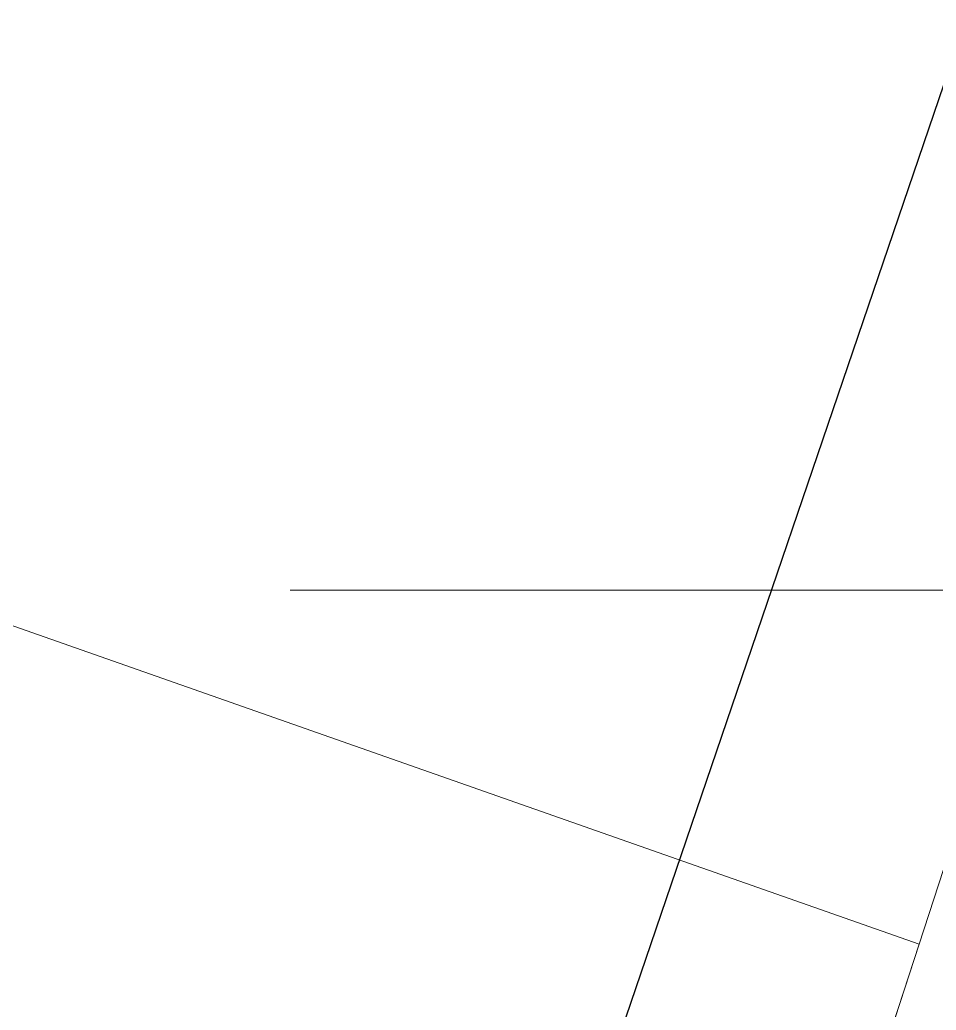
# Model space of a CAD drawing. Header units: metres. Extents: x 0 to 105485, y 0 to 425721.
# Drawn here: x 104693.898 to 104695.787, y 425187.904 to 425189.946 of the extents above; entities that cross this region are included whole.
import ezdxf

# ---------------------------------------------------------------- set-up
doc = ezdxf.new("R2010")
doc.units = ezdxf.units.M
doc.header["$MEASUREMENT"] = 0
for name, color, linetype, lineweight in [('B-XX-MO-ONDERZOEK_SONDERING-G', 90, 'Continuous', 18), ('B-XX-VH-OPENVERHARDING-G', 90, 'Continuous', 18), ('B-XX-VW-MARKERING-G', 7, 'Continuous', 18)]:
    doc.layers.add(name, color=color, linetype=linetype, lineweight=lineweight)
doc.layers.add('GIS-WEGVAKKEN', color=2, linetype='Continuous')

msp = doc.modelspace()

# ---------------------------------------------------------------- linework, layer by layer
at = {"layer": 'B-XX-MO-ONDERZOEK_SONDERING-G', "color": 0, "true_color": 0x285cd6}
for points in [[(104695.805, 425188.77, 2.081), (104695.78, 425188.77, 2.061), (104695.78, 425188.77, 2.041), (104695.78, 425188.77, 2.021), (104695.78, 425188.77, 2.001), (104695.78, 425188.77, 1.981), (104695.755, 425188.77, 1.961), (104695.755, 425188.77, 1.941), (104695.73, 425188.77, 1.921), (104695.73, 425188.77, 1.901), (104695.73, 425188.77, 1.881), (104695.73, 425188.77, 1.861), (104695.705, 425188.77, 1.841), (104695.705, 425188.77, 1.821), (104695.705, 425188.77, 1.801), (104695.705, 425188.77, 1.781), (104695.68, 425188.77, 1.761), (104695.68, 425188.77, 1.741), (104695.655, 425188.77, 1.721), (104695.63, 425188.77, 1.701), (104695.605, 425188.77, 1.681), (104695.58, 425188.77, 1.661), (104695.53, 425188.77, 1.641), (104695.505, 425188.77, 1.621), (104695.505, 425188.77, 1.601), (104695.53, 425188.77, 1.581), (104695.605, 425188.77, 1.561), (104695.63, 425188.77, 1.541), (104695.705, 425188.77, 1.521), (104695.705, 425188.77, 1.501), (104695.68, 425188.77, 1.481), (104695.655, 425188.77, 1.461), (104695.655, 425188.77, 1.441), (104695.655, 425188.77, 1.421), (104695.655, 425188.77, 1.401), (104695.655, 425188.77, 1.381), (104695.655, 425188.77, 1.361), (104695.655, 425188.77, 1.341), (104695.655, 425188.77, 1.321), (104695.63, 425188.77, 1.3), (104695.605, 425188.77, 1.28), (104695.605, 425188.77, 1.26), (104695.605, 425188.77, 1.24), (104695.605, 425188.77, 1.22), (104695.555, 425188.77, 1.2), (104695.605, 425188.77, 1.18), (104695.58, 425188.77, 1.16), (104695.605, 425188.77, 1.14), (104695.605, 425188.77, 1.12), (104695.63, 425188.77, 1.1), (104695.63, 425188.77, 1.08), (104695.63, 425188.77, 1.06), (104695.605, 425188.77, 1.04), (104695.605, 425188.77, 1.02), (104695.605, 425188.77, 1), (104695.605, 425188.77, 0.98), (104695.605, 425188.77, 0.96), (104695.605, 425188.77, 0.94), (104695.605, 425188.77, 0.92), (104695.605, 425188.77, 0.9), (104695.63, 425188.77, 0.88), (104695.63, 425188.77, 0.86), (104695.605, 425188.77, 0.84), (104695.605, 425188.77, 0.82), (104695.605, 425188.77, 0.8), (104695.605, 425188.77, 0.78), (104695.605, 425188.77, 0.76), (104695.605, 425188.77, 0.74), (104695.605, 425188.77, 0.72), (104695.605, 425188.77, 0.7), (104695.63, 425188.77, 0.68), (104695.605, 425188.77, 0.66), (104695.53, 425188.77, 0.64), (104695.605, 425188.77, 0.62), (104695.63, 425188.77, 0.6), (104695.655, 425188.77, 0.58), (104695.68, 425188.77, 0.56), (104695.605, 425188.77, 0.54), (104695.53, 425188.77, 0.52), (104695.48, 425188.77, 0.5), (104695.455, 425188.77, 0.48), (104695.48, 425188.77, 0.46), (104695.505, 425188.77, 0.44), (104695.48, 425188.77, 0.42), (104695.505, 425188.77, 0.4), (104695.505, 425188.77, 0.38), (104695.58, 425188.77, 0.36), (104695.555, 425188.77, 0.34), (104695.58, 425188.77, 0.32), (104695.58, 425188.77, 0.3), (104695.58, 425188.77, 0.28), (104695.58, 425188.77, 0.26), (104695.53, 425188.77, 0.24), (104695.58, 425188.77, 0.22), (104695.605, 425188.77, 0.2), (104695.63, 425188.77, 0.18), (104695.605, 425188.77, 0.16), (104695.505, 425188.77, 0.14), (104695.43, 425188.77, 0.12), (104695.455, 425188.77, 0.1), (104695.455, 425188.77, 0.08), (104695.43, 425188.77, 0.06), (104695.38, 425188.77, 0.04), (104695.355, 425188.77, 0.02), (104695.33, 425188.77, 0.001), (104695.555, 425188.77, -0.019), (104695.58, 425188.77, -0.039), (104695.555, 425188.77, -0.059), (104695.555, 425188.77, -0.079), (104695.58, 425188.77, -0.099), (104695.58, 425188.77, -0.119), (104695.58, 425188.77, -0.139), (104695.605, 425188.77, -0.159), (104695.53, 425188.77, -0.179), (104695.355, 425188.77, -0.199), (104695.255, 425188.77, -0.219), (104695.155, 425188.77, -0.239), (104695.13, 425188.77, -0.259), (104695.105, 425188.77, -0.279), (104695.055, 425188.77, -0.299), (104695.005, 425188.77, -0.319), (104695.005, 425188.77, -0.339), (104695.005, 425188.77, -0.359), (104695.055, 425188.77, -0.379), (104695.105, 425188.77, -0.399), (104695.155, 425188.77, -0.419), (104695.205, 425188.77, -0.439), (104695.155, 425188.77, -0.459), (104695.205, 425188.77, -0.479), (104695.305, 425188.77, -0.499), (104695.355, 425188.77, -0.519), (104695.38, 425188.77, -0.539), (104695.355, 425188.77, -0.559), (104695.33, 425188.77, -0.579), (104695.305, 425188.77, -0.599), (104695.305, 425188.77, -0.619), (104695.33, 425188.77, -0.639), (104695.38, 425188.77, -0.659), (104695.405, 425188.77, -0.679), (104695.43, 425188.77, -0.699), (104695.455, 425188.77, -0.719), (104695.48, 425188.77, -0.739), (104695.48, 425188.77, -0.759), (104695.48, 425188.77, -0.779), (104695.555, 425188.77, -0.799), (104695.555, 425188.77, -0.819), (104695.605, 425188.77, -0.839), (104695.655, 425188.77, -0.859), (104695.68, 425188.77, -0.879), (104695.68, 425188.77, -0.899), (104695.68, 425188.77, -0.919), (104695.68, 425188.77, -0.939), (104695.705, 425188.77, -0.959), (104695.705, 425188.77, -0.979), (104695.705, 425188.77, -0.999), (104695.68, 425188.77, -1.019), (104695.68, 425188.77, -1.039), (104695.655, 425188.77, -1.059), (104695.555, 425188.77, -1.079), (104695.505, 425188.77, -1.099), (104695.455, 425188.77, -1.119), (104695.405, 425188.77, -1.139), (104695.355, 425188.77, -1.159), (104695.28, 425188.77, -1.179), (104695.23, 425188.77, -1.199), (104695.255, 425188.77, -1.219), (104695.28, 425188.77, -1.239), (104695.305, 425188.77, -1.259), (104695.405, 425188.77, -1.279), (104695.505, 425188.77, -1.299), (104695.48, 425188.77, -1.319), (104695.505, 425188.77, -1.339), (104695.53, 425188.77, -1.359), (104695.555, 425188.77, -1.379), (104695.555, 425188.77, -1.399), (104695.53, 425188.77, -1.419), (104695.48, 425188.77, -1.439), (104695.43, 425188.77, -1.459), (104695.38, 425188.77, -1.479), (104695.305, 425188.77, -1.499), (104695.255, 425188.77, -1.519), (104695.205, 425188.77, -1.539), (104695.055, 425188.77, -1.559), (104694.955, 425188.77, -1.579), (104695.055, 425188.77, -1.599), (104695.155, 425188.77, -1.619), (104695.205, 425188.77, -1.639), (104695.28, 425188.77, -1.659), (104695.305, 425188.77, -1.679), (104695.33, 425188.77, -1.699), (104695.33, 425188.77, -1.719), (104695.33, 425188.77, -1.739), (104695.28, 425188.77, -1.759), (104695.28, 425188.77, -1.779), (104695.23, 425188.77, -1.799), (104695.18, 425188.77, -1.819), (104695.18, 425188.77, -1.839), (104695.18, 425188.77, -1.859), (104695.18, 425188.77, -1.879), (104695.13, 425188.77, -1.899), (104695.08, 425188.77, -1.919), (104694.98, 425188.77, -1.939), (104695.03, 425188.77, -1.959), (104695.08, 425188.77, -1.979), (104695.105, 425188.77, -1.999), (104694.98, 425188.77, -2.019), (104694.805, 425188.77, -2.039), (104694.93, 425188.77, -2.059), (104695.055, 425188.77, -2.079), (104695.155, 425188.77, -2.099), (104695.23, 425188.77, -2.119), (104695.23, 425188.77, -2.139), (104695.23, 425188.77, -2.159), (104695.205, 425188.77, -2.179), (104695.155, 425188.77, -2.199), (104695.205, 425188.77, -2.219), (104695.28, 425188.77, -2.239), (104695.355, 425188.77, -2.259), (104695.355, 425188.77, -2.279), (104695.405, 425188.77, -2.299), (104695.38, 425188.77, -2.319), (104695.355, 425188.77, -2.339), (104695.33, 425188.77, -2.359), (104695.305, 425188.77, -2.379), (104695.205, 425188.77, -2.399), (104695.205, 425188.77, -2.419), (104695.18, 425188.77, -2.439), (104695.105, 425188.77, -2.459), (104695.03, 425188.77, -2.479), (104694.88, 425188.77, -2.499), (104694.955, 425188.77, -2.519), (104695.055, 425188.77, -2.539), (104695.13, 425188.77, -2.559), (104695.255, 425188.77, -2.579), (104695.255, 425188.77, -2.599), (104695.28, 425188.77, -2.619), (104695.305, 425188.77, -2.639), (104695.33, 425188.77, -2.659), (104695.28, 425188.77, -2.679), (104695.255, 425188.77, -2.699), (104695.23, 425188.77, -2.719), (104695.18, 425188.77, -2.739), (104695.13, 425188.77, -2.759), (104695.105, 425188.77, -2.779), (104695.005, 425188.77, -2.799), (104694.93, 425188.77, -2.819), (104694.63, 425188.77, -2.839), (104694.955, 425188.77, -2.859), (104695.105, 425188.77, -2.879), (104695.23, 425188.77, -2.899), (104695.305, 425188.77, -2.919), (104695.355, 425188.77, -2.939), (104695.305, 425188.77, -2.959), (104695.355, 425188.77, -2.979), (104695.38, 425188.77, -2.999), (104695.38, 425188.77, -3.019), (104695.355, 425188.77, -3.039), (104695.405, 425188.77, -3.059), (104695.38, 425188.77, -3.079), (104695.305, 425188.77, -3.099), (104695.33, 425188.77, -3.119), (104695.38, 425188.77, -3.139), (104695.38, 425188.77, -3.159), (104695.38, 425188.77, -3.179), (104695.38, 425188.77, -3.199), (104695.33, 425188.77, -3.219), (104695.33, 425188.77, -3.239), (104695.33, 425188.77, -3.259), (104695.355, 425188.77, -3.279), (104695.33, 425188.77, -3.299), (104695.33, 425188.77, -3.319), (104695.355, 425188.77, -3.339), (104695.305, 425188.77, -3.359), (104695.28, 425188.77, -3.379), (104695.255, 425188.77, -3.399), (104695.23, 425188.77, -3.419), (104695.23, 425188.77, -3.439), (104695.23, 425188.77, -3.459), (104695.23, 425188.77, -3.479), (104695.28, 425188.77, -3.499), (104695.33, 425188.77, -3.519), (104695.38, 425188.77, -3.539), (104695.38, 425188.77, -3.559), (104695.38, 425188.77, -3.579), (104695.38, 425188.77, -3.599), (104695.33, 425188.77, -3.619), (104695.405, 425188.77, -3.639), (104695.455, 425188.77, -3.659), (104695.48, 425188.77, -3.679), (104695.505, 425188.77, -3.699), (104695.505, 425188.77, -3.719), (104695.53, 425188.77, -3.739), (104695.505, 425188.77, -3.759), (104695.48, 425188.77, -3.779), (104695.455, 425188.77, -3.799), (104695.405, 425188.77, -3.819), (104695.38, 425188.77, -3.839), (104695.38, 425188.77, -3.859), (104695.53, 425188.77, -3.879), (104695.555, 425188.77, -3.899), (104695.555, 425188.77, -3.919), (104695.58, 425188.77, -3.939), (104695.555, 425188.77, -3.959), (104695.555, 425188.77, -3.979), (104695.505, 425188.77, -3.999), (104695.455, 425188.77, -4.019), (104695.505, 425188.77, -4.039), (104695.53, 425188.77, -4.059), (104695.555, 425188.77, -4.079), (104695.53, 425188.77, -4.099), (104695.48, 425188.77, -4.119), (104695.48, 425188.77, -4.139), (104695.505, 425188.77, -4.159), (104695.505, 425188.77, -4.179), (104695.53, 425188.77, -4.199), (104695.505, 425188.77, -4.219), (104695.505, 425188.77, -4.239), (104695.48, 425188.77, -4.259), (104695.48, 425188.77, -4.279), (104695.43, 425188.77, -4.299), (104695.43, 425188.77, -4.319), (104695.405, 425188.77, -4.339), (104695.405, 425188.77, -4.359), (104695.43, 425188.77, -4.379), (104695.43, 425188.77, -4.399), (104695.455, 425188.77, -4.419), (104695.455, 425188.77, -4.439), (104695.455, 425188.77, -4.459), (104695.455, 425188.77, -4.479), (104695.455, 425188.77, -4.499), (104695.455, 425188.77, -4.519), (104695.455, 425188.77, -4.539), (104695.43, 425188.77, -4.559), (104695.43, 425188.77, -4.579), (104695.405, 425188.77, -4.599), (104695.405, 425188.77, -4.619), (104695.405, 425188.77, -4.639), (104695.405, 425188.77, -4.659), (104695.38, 425188.77, -4.679), (104695.38, 425188.77, -4.699), (104695.38, 425188.77, -4.719), (104695.405, 425188.77, -4.739), (104695.405, 425188.77, -4.759), (104695.405, 425188.77, -4.779), (104695.405, 425188.77, -4.799), (104695.405, 425188.77, -4.819), (104695.405, 425188.77, -4.839), (104695.455, 425188.77, -4.859), (104695.455, 425188.77, -4.879), (104695.455, 425188.77, -4.899), (104695.43, 425188.77, -4.919), (104695.48, 425188.77, -4.939), (104695.48, 425188.77, -4.959), (104695.48, 425188.77, -4.979), (104695.48, 425188.77, -4.999), (104695.455, 425188.77, -5.019), (104695.455, 425188.77, -5.039), (104695.455, 425188.77, -5.059), (104695.455, 425188.77, -5.079), (104695.455, 425188.77, -5.099), (104695.43, 425188.77, -5.119), (104695.405, 425188.77, -5.139), (104695.405, 425188.77, -5.159), (104695.355, 425188.77, -5.179), (104695.355, 425188.77, -5.199), (104695.355, 425188.77, -5.219), (104695.355, 425188.77, -5.239), (104695.305, 425188.77, -5.259), (104695.305, 425188.77, -5.279), (104695.305, 425188.77, -5.299), (104695.305, 425188.77, -5.319), (104695.305, 425188.77, -5.339), (104695.28, 425188.77, -5.359), (104695.28, 425188.77, -5.378), (104695.205, 425188.77, -5.398), (104695.255, 425188.77, -5.418), (104695.255, 425188.77, -5.438), (104695.28, 425188.77, -5.458), (104695.305, 425188.77, -5.478), (104695.255, 425188.77, -5.498), (104695.255, 425188.77, -5.518), (104695.255, 425188.77, -5.538), (104695.28, 425188.77, -5.558), (104695.28, 425188.77, -5.578), (104695.28, 425188.77, -5.598), (104695.28, 425188.77, -5.618), (104695.305, 425188.77, -5.638), (104695.28, 425188.77, -5.658), (104695.305, 425188.77, -5.678), (104695.33, 425188.77, -5.698), (104695.305, 425188.77, -5.718), (104695.33, 425188.77, -5.738), (104695.33, 425188.77, -5.758), (104695.355, 425188.77, -5.778), (104695.355, 425188.77, -5.798), (104695.28, 425188.77, -5.818), (104695.155, 425188.77, -5.838), (104695.08, 425188.77, -5.858), (104695.08, 425188.77, -5.878), (104695.08, 425188.77, -5.898), (104695.08, 425188.77, -5.918), (104695.08, 425188.77, -5.938), (104695.055, 425188.77, -5.958), (104695.03, 425188.77, -5.978), (104695.03, 425188.77, -5.998), (104695.03, 425188.77, -6.018), (104695.055, 425188.77, -6.038), (104695.055, 425188.77, -6.058), (104695.03, 425188.77, -6.078), (104694.98, 425188.77, -6.098), (104694.93, 425188.77, -6.118), (104694.83, 425188.77, -6.138), (104694.78, 425188.77, -6.158), (104694.68, 425188.77, -6.178), (104694.605, 425188.77, -6.198), (104694.555, 425188.77, -6.218), (104694.505, 425188.77, -6.238), (104694.48, 425188.77, -6.258), (104694.455, 425188.77, -6.278), (104694.455, 425188.77, -6.298), (104694.505, 425188.77, -6.318), (104694.53, 425188.77, -6.338), (104694.53, 425188.77, -6.358), (104694.555, 425188.77, -6.378), (104694.555, 425188.77, -6.398), (104694.605, 425188.77, -6.418), (104694.605, 425188.77, -6.438), (104694.63, 425188.77, -6.458), (104694.68, 425188.77, -6.478), (104694.705, 425188.77, -6.498), (104694.73, 425188.77, -6.518), (104694.73, 425188.77, -6.538), (104694.73, 425188.77, -6.558), (104694.755, 425188.77, -6.578), (104694.78, 425188.77, -6.598), (104694.805, 425188.77, -6.618), (104694.83, 425188.77, -6.638), (104694.855, 425188.77, -6.658), (104694.905, 425188.77, -6.678), (104694.955, 425188.77, -6.698), (104694.93, 425188.77, -6.718), (104694.93, 425188.77, -6.738), (104694.88, 425188.77, -6.758), (104694.83, 425188.77, -6.778), (104694.805, 425188.77, -6.798), (104694.755, 425188.77, -6.818), (104694.68, 425188.77, -6.838), (104694.63, 425188.77, -6.858), (104694.58, 425188.77, -6.878), (104694.555, 425188.77, -6.898), (104694.63, 425188.77, -6.918), (104694.705, 425188.77, -6.938), (104694.755, 425188.77, -6.958), (104694.755, 425188.77, -6.978), (104694.78, 425188.77, -6.998), (104694.78, 425188.77, -7.018), (104694.805, 425188.77, -7.038), (104694.83, 425188.77, -7.058), (104694.855, 425188.77, -7.078), (104694.83, 425188.77, -7.098), (104694.83, 425188.77, -7.118), (104694.855, 425188.77, -7.137), (104694.88, 425188.77, -7.157), (104694.955, 425188.77, -7.177), (104694.98, 425188.77, -7.197), (104695.03, 425188.77, -7.217), (104695.055, 425188.77, -7.237), (104695.08, 425188.77, -7.257), (104695.08, 425188.77, -7.277), (104695.08, 425188.77, -7.297), (104695.055, 425188.77, -7.317), (104695.005, 425188.77, -7.337), (104695.03, 425188.77, -7.357), (104695.03, 425188.77, -7.377), (104695.005, 425188.77, -7.397), (104695.005, 425188.77, -7.417), (104695.005, 425188.77, -7.437), (104695.03, 425188.77, -7.457), (104695.055, 425188.77, -7.477), (104695.105, 425188.77, -7.497), (104695.13, 425188.77, -7.517), (104695.13, 425188.77, -7.537), (104695.155, 425188.77, -7.557), (104695.155, 425188.77, -7.577), (104695.155, 425188.77, -7.597), (104695.155, 425188.77, -7.617), (104695.105, 425188.77, -7.637), (104695.03, 425188.77, -7.657), (104695.055, 425188.77, -7.677), (104695.08, 425188.77, -7.698), (104695.08, 425188.77, -7.718), (104695.08, 425188.77, -7.738), (104695.055, 425188.77, -7.757), (104695.005, 425188.77, -7.777), (104694.955, 425188.77, -7.797), (104694.955, 425188.77, -7.817), (104694.955, 425188.77, -7.837), (104694.955, 425188.77, -7.857), (104694.88, 425188.77, -7.877), (104694.83, 425188.77, -7.897), (104694.78, 425188.77, -7.917), (104694.755, 425188.77, -7.937), (104694.705, 425188.77, -7.957), (104694.68, 425188.77, -7.977), (104694.655, 425188.77, -7.997), (104694.655, 425188.77, -8.017), (104694.68, 425188.77, -8.037), (104694.755, 425188.77, -8.057), (104694.805, 425188.77, -8.077), (104694.88, 425188.77, -8.097), (104694.905, 425188.77, -8.117), (104694.955, 425188.77, -8.137), (104694.98, 425188.77, -8.157), (104695.005, 425188.77, -8.177), (104695.03, 425188.77, -8.197), (104695.055, 425188.77, -8.217), (104695.08, 425188.77, -8.237), (104695.08, 425188.77, -8.257), (104695.08, 425188.77, -8.277), (104695.08, 425188.77, -8.297), (104695.08, 425188.77, -8.317), (104695.105, 425188.77, -8.337), (104695.105, 425188.77, -8.357), (104695.08, 425188.77, -8.377), (104695.055, 425188.77, -8.397), (104695.005, 425188.77, -8.417), (104695.005, 425188.77, -8.437), (104695.005, 425188.77, -8.457), (104695.005, 425188.77, -8.477), (104694.98, 425188.77, -8.497), (104694.955, 425188.77, -8.517), (104694.955, 425188.77, -8.537), (104694.98, 425188.77, -8.557), (104694.98, 425188.77, -8.577), (104695.005, 425188.77, -8.597), (104695.055, 425188.77, -8.617), (104695.055, 425188.77, -8.637), (104695.055, 425188.77, -8.657), (104695.08, 425188.77, -8.677), (104695.13, 425188.77, -8.697), (104695.205, 425188.77, -8.717), (104695.23, 425188.77, -8.737), (104695.28, 425188.77, -8.757), (104695.28, 425188.77, -8.777), (104695.305, 425188.77, -8.797), (104695.305, 425188.77, -8.817), (104695.33, 425188.77, -8.836), (104695.305, 425188.77, -8.856), (104695.305, 425188.77, -8.876), (104695.33, 425188.77, -8.896), (104695.33, 425188.77, -8.916), (104695.33, 425188.77, -8.936), (104695.33, 425188.77, -8.956), (104695.33, 425188.77, -8.976), (104695.33, 425188.77, -8.996), (104695.355, 425188.77, -9.016), (104695.355, 425188.77, -9.036), (104695.355, 425188.77, -9.056), (104695.355, 425188.77, -9.076), (104695.355, 425188.77, -9.096), (104695.38, 425188.77, -9.116), (104695.38, 425188.77, -9.136), (104695.38, 425188.77, -9.156), (104695.355, 425188.77, -9.176), (104695.355, 425188.77, -9.196), (104695.355, 425188.77, -9.216), (104695.38, 425188.77, -9.236), (104695.355, 425188.77, -9.256), (104695.355, 425188.77, -9.276), (104695.355, 425188.77, -9.296), (104695.355, 425188.77, -9.316), (104695.38, 425188.77, -9.336), (104695.38, 425188.77, -9.356), (104695.355, 425188.77, -9.376), (104695.38, 425188.77, -9.396), (104695.38, 425188.77, -9.416), (104695.355, 425188.77, -9.436), (104695.33, 425188.77, -9.456), (104695.33, 425188.77, -9.476), (104695.33, 425188.77, -9.496), (104695.33, 425188.77, -9.516), (104695.28, 425188.77, -9.536), (104695.305, 425188.77, -9.556), (104695.305, 425188.77, -9.576), (104695.255, 425188.77, -9.596), (104695.28, 425188.77, -9.616), (104695.305, 425188.77, -9.636), (104695.305, 425188.77, -9.656), (104695.28, 425188.77, -9.675), (104695.28, 425188.77, -9.695), (104695.305, 425188.77, -9.715), (104695.305, 425188.77, -9.735), (104695.33, 425188.77, -9.755), (104695.33, 425188.77, -9.775), (104695.33, 425188.77, -9.795), (104695.33, 425188.77, -9.815), (104695.33, 425188.77, -9.835), (104695.355, 425188.77, -9.855), (104695.355, 425188.77, -9.875), (104695.33, 425188.77, -9.895), (104695.305, 425188.77, -9.915), (104695.305, 425188.77, -9.935), (104695.23, 425188.77, -9.955), (104695.205, 425188.77, -9.975), (104695.205, 425188.77, -9.995), (104695.13, 425188.77, -10.015), (104695.08, 425188.77, -10.035), (104695.105, 425188.77, -10.055), (104695.155, 425188.77, -10.075), (104695.205, 425188.77, -10.095), (104695.28, 425188.77, -10.115), (104695.28, 425188.77, -10.135), (104695.255, 425188.77, -10.155), (104695.255, 425188.77, -10.175), (104695.255, 425188.77, -10.195), (104695.28, 425188.77, -10.215), (104695.305, 425188.77, -10.235), (104695.305, 425188.77, -10.255), (104695.33, 425188.77, -10.275), (104695.33, 425188.77, -10.295), (104695.33, 425188.77, -10.315), (104695.33, 425188.77, -10.335), (104695.355, 425188.77, -10.355), (104695.355, 425188.77, -10.375), (104695.355, 425188.77, -10.395), (104695.355, 425188.77, -10.415), (104695.33, 425188.77, -10.434), (104695.28, 425188.77, -10.454), (104695.28, 425188.77, -10.474), (104695.28, 425188.77, -10.494), (104695.28, 425188.77, -10.514), (104695.28, 425188.77, -10.534), (104695.28, 425188.77, -10.554), (104695.28, 425188.77, -10.574), (104695.255, 425188.77, -10.594), (104695.205, 425188.77, -10.614), (104695.205, 425188.77, -10.634), (104695.155, 425188.77, -10.654), (104695.155, 425188.77, -10.674), (104695.18, 425188.77, -10.694), (104695.18, 425188.77, -10.714), (104695.18, 425188.77, -10.734), (104695.18, 425188.77, -10.754), (104695.18, 425188.77, -10.774), (104695.155, 425188.77, -10.794), (104695.105, 425188.77, -10.814), (104695.08, 425188.77, -10.834), (104695.055, 425188.77, -10.854), (104695.055, 425188.77, -10.874), (104695.055, 425188.77, -10.894), (104695.08, 425188.77, -10.914), (104695.08, 425188.77, -10.934), (104695.08, 425188.77, -10.954), (104695.105, 425188.77, -10.974), (104695.13, 425188.77, -10.994), (104695.155, 425188.77, -11.014), (104695.155, 425188.77, -11.034), (104695.18, 425188.77, -11.054), (104695.18, 425188.77, -11.074), (104695.205, 425188.77, -11.094), (104695.23, 425188.77, -11.114), (104695.205, 425188.77, -11.134), (104695.23, 425188.77, -11.153), (104695.255, 425188.77, -11.173), (104695.28, 425188.77, -11.193), (104695.28, 425188.77, -11.213), (104695.28, 425188.77, -11.233), (104695.255, 425188.77, -11.253), (104695.23, 425188.77, -11.273), (104695.23, 425188.77, -11.293), (104695.23, 425188.77, -11.313), (104695.205, 425188.77, -11.333), (104695.18, 425188.77, -11.353), (104695.18, 425188.77, -11.373), (104695.18, 425188.77, -11.393), (104695.18, 425188.77, -11.413), (104695.205, 425188.77, -11.433), (104695.205, 425188.77, -11.453), (104695.205, 425188.77, -11.473), (104695.23, 425188.77, -11.493), (104695.255, 425188.77, -11.513), (104695.305, 425188.77, -11.533), (104695.305, 425188.77, -11.553), (104695.305, 425188.77, -11.573), (104695.33, 425188.77, -11.593), (104695.355, 425188.77, -11.613), (104695.355, 425188.77, -11.633), (104695.355, 425188.77, -11.653), (104695.38, 425188.77, -11.673), (104695.38, 425188.77, -11.693), (104695.38, 425188.77, -11.713), (104695.38, 425188.77, -11.733), (104695.38, 425188.77, -11.753), (104695.355, 425188.77, -11.773), (104695.355, 425188.77, -11.792), (104695.33, 425188.77, -11.812), (104695.33, 425188.77, -11.832), (104695.33, 425188.77, -11.852), (104695.33, 425188.77, -11.872), (104695.33, 425188.77, -11.892), (104695.33, 425188.77, -11.912), (104695.355, 425188.77, -11.932), (104695.355, 425188.77, -11.952), (104695.38, 425188.77, -11.972), (104695.38, 425188.77, -11.992), (104695.38, 425188.77, -12.012), (104695.38, 425188.77, -12.032), (104695.38, 425188.77, -12.052), (104695.38, 425188.77, -12.072), (104695.405, 425188.77, -12.092), (104695.38, 425188.77, -12.112), (104695.38, 425188.77, -12.132), (104695.355, 425188.77, -12.152), (104695.33, 425188.77, -12.172), (104695.33, 425188.77, -12.192), (104695.33, 425188.77, -12.212), (104695.305, 425188.77, -12.232), (104695.28, 425188.77, -12.252), (104695.28, 425188.77, -12.272), (104695.28, 425188.77, -12.292), (104695.255, 425188.77, -12.312), (104695.23, 425188.77, -12.332), (104695.18, 425188.77, -12.352), (104695.18, 425188.77, -12.372), (104695.155, 425188.77, -12.391), (104695.13, 425188.77, -12.411), (104695.105, 425188.77, -12.431), (104695.055, 425188.77, -12.451), (104695.055, 425188.77, -12.471), (104695.03, 425188.77, -12.491), (104695.005, 425188.77, -12.511), (104695.005, 425188.77, -12.531), (104694.98, 425188.77, -12.551), (104694.955, 425188.77, -12.571), (104694.955, 425188.77, -12.591), (104694.93, 425188.77, -12.611), (104694.905, 425188.77, -12.631), (104694.905, 425188.77, -12.651), (104694.88, 425188.77, -12.671), (104694.855, 425188.77, -12.691), (104694.805, 425188.77, -12.711), (104694.755, 425188.77, -12.731), (104694.73, 425188.77, -12.751), (104694.73, 425188.77, -12.771), (104694.705, 425188.77, -12.791), (104694.68, 425188.77, -12.811), (104694.655, 425188.77, -12.831), (104694.655, 425188.77, -12.851), (104694.655, 425188.77, -12.871), (104694.655, 425188.77, -12.891), (104694.68, 425188.77, -12.911), (104694.705, 425188.77, -12.931), (104694.705, 425188.77, -12.95), (104694.73, 425188.77, -12.97), (104694.73, 425188.77, -12.99), (104694.73, 425188.77, -13.01), (104694.705, 425188.77, -13.03), (104694.68, 425188.77, -13.05), (104694.655, 425188.77, -13.07), (104694.63, 425188.77, -13.09), (104694.605, 425188.77, -13.11), (104694.605, 425188.77, -13.13), (104694.58, 425188.77, -13.15), (104694.605, 425188.77, -13.17), (104694.655, 425188.77, -13.19), (104694.73, 425188.77, -13.21), (104694.83, 425188.77, -13.23), (104694.93, 425188.77, -13.25), (104695.005, 425188.77, -13.27), (104695.03, 425188.77, -13.29), (104695.08, 425188.77, -13.31), (104695.105, 425188.77, -13.33), (104695.105, 425188.77, -13.35), (104695.105, 425188.77, -13.37), (104695.105, 425188.77, -13.39), (104695.08, 425188.77, -13.41), (104695.205, 425188.77, -13.43), (104695.43, 425188.77, -13.45), (104695.58, 425188.77, -13.47), (104695.655, 425188.77, -13.489), (104695.705, 425188.77, -13.509), (104695.73, 425188.77, -13.529), (104695.755, 425188.77, -13.549), (104695.755, 425188.77, -13.569), (104695.755, 425188.77, -13.589), (104695.755, 425188.77, -13.609), (104695.755, 425188.77, -13.629), (104695.73, 425188.77, -13.649), (104695.73, 425188.77, -13.669), (104695.73, 425188.77, -13.689), (104695.73, 425188.77, -13.709), (104695.73, 425188.77, -13.729), (104695.73, 425188.77, -13.749), (104695.73, 425188.77, -13.769), (104695.73, 425188.77, -13.789), (104695.73, 425188.77, -13.809), (104695.73, 425188.77, -13.829), (104695.705, 425188.77, -13.849), (104695.705, 425188.77, -13.869), (104695.705, 425188.77, -13.889), (104695.705, 425188.77, -13.909), (104695.705, 425188.77, -13.929), (104695.705, 425188.77, -13.949), (104695.705, 425188.77, -13.968), (104695.705, 425188.77, -13.988), (104695.705, 425188.77, -14.008), (104695.68, 425188.77, -14.028), (104695.68, 425188.77, -14.048), (104695.68, 425188.77, -14.068), (104695.68, 425188.77, -14.088), (104695.68, 425188.77, -14.108), (104695.68, 425188.77, -14.128), (104695.68, 425188.77, -14.148), (104695.68, 425188.77, -14.168), (104695.68, 425188.77, -14.188), (104695.68, 425188.77, -14.208), (104695.68, 425188.77, -14.228), (104695.68, 425188.77, -14.248), (104695.68, 425188.77, -14.268), (104695.68, 425188.77, -14.288), (104695.68, 425188.77, -14.308), (104695.68, 425188.77, -14.328), (104695.68, 425188.77, -14.348), (104695.68, 425188.77, -14.368), (104695.68, 425188.77, -14.388), (104695.68, 425188.77, -14.407), (104695.68, 425188.77, -14.427), (104695.655, 425188.77, -14.447), (104695.68, 425188.77, -14.467), (104695.68, 425188.77, -14.487), (104695.68, 425188.77, -14.507), (104695.68, 425188.77, -14.527), (104695.68, 425188.77, -14.547), (104695.68, 425188.77, -14.567), (104695.68, 425188.77, -14.587), (104695.68, 425188.77, -14.607), (104695.705, 425188.77, -14.627), (104695.68, 425188.77, -14.647), (104695.68, 425188.77, -14.667), (104695.68, 425188.77, -14.687), (104695.68, 425188.77, -14.707), (104695.68, 425188.77, -14.727), (104695.68, 425188.77, -14.747), (104695.655, 425188.77, -14.767), (104695.655, 425188.77, -14.787), (104695.63, 425188.77, -14.807), (104695.605, 425188.77, -14.827), (104695.58, 425188.77, -14.846), (104695.555, 425188.77, -14.866), (104695.505, 425188.77, -14.886), (104695.43, 425188.77, -14.906), (104695.43, 425188.77, -14.926), (104695.48, 425188.77, -14.946), (104695.555, 425188.77, -14.966), (104695.605, 425188.77, -14.986), (104695.655, 425188.77, -15.006), (104695.68, 425188.77, -15.026), (104695.705, 425188.77, -15.046), (104695.705, 425188.77, -15.066), (104695.73, 425188.77, -15.086), (104695.73, 425188.77, -15.106), (104695.73, 425188.77, -15.126), (104695.73, 425188.77, -15.146), (104695.73, 425188.77, -15.166), (104695.705, 425188.77, -15.186), (104695.705, 425188.77, -15.206), (104695.705, 425188.77, -15.225), (104695.705, 425188.77, -15.245), (104695.705, 425188.77, -15.265), (104695.705, 425188.77, -15.285), (104695.705, 425188.77, -15.305), (104695.705, 425188.77, -15.325), (104695.705, 425188.77, -15.345), (104695.705, 425188.77, -15.365), (104695.705, 425188.77, -15.385), (104695.705, 425188.77, -15.405), (104695.705, 425188.77, -15.425), (104695.705, 425188.77, -15.445), (104695.705, 425188.77, -15.465), (104695.705, 425188.77, -15.485), (104695.68, 425188.77, -15.505), (104695.68, 425188.77, -15.525), (104695.68, 425188.77, -15.545), (104695.68, 425188.77, -15.565), (104695.68, 425188.77, -15.584), (104695.705, 425188.77, -15.604), (104695.705, 425188.77, -15.624), (104695.705, 425188.77, -15.644), (104695.705, 425188.77, -15.664), (104695.705, 425188.77, -15.684), (104695.705, 425188.77, -15.704), (104695.705, 425188.77, -15.724), (104695.705, 425188.77, -15.744), (104695.68, 425188.77, -15.764), (104695.68, 425188.77, -15.784), (104695.68, 425188.77, -15.804), (104695.68, 425188.77, -15.824), (104695.68, 425188.77, -15.844), (104695.68, 425188.77, -15.864), (104695.655, 425188.77, -15.884), (104695.655, 425188.77, -15.904), (104695.655, 425188.77, -15.924), (104695.655, 425188.77, -15.943), (104695.655, 425188.77, -15.963), (104695.655, 425188.77, -15.983), (104695.655, 425188.77, -16.003), (104695.655, 425188.77, -16.023), (104695.655, 425188.77, -16.043), (104695.68, 425188.77, -16.063), (104695.68, 425188.77, -16.083), (104695.68, 425188.77, -16.103), (104695.68, 425188.77, -16.123), (104695.68, 425188.77, -16.143), (104695.68, 425188.77, -16.163), (104695.68, 425188.77, -16.183), (104695.68, 425188.77, -16.203), (104695.68, 425188.77, -16.223), (104695.705, 425188.77, -16.243), (104695.705, 425188.77, -16.263), (104695.705, 425188.77, -16.283), (104695.705, 425188.77, -16.302), (104695.705, 425188.77, -16.322), (104695.705, 425188.77, -16.342), (104695.705, 425188.77, -16.362), (104695.705, 425188.77, -16.382), (104695.705, 425188.77, -16.402), (104695.705, 425188.77, -16.422), (104695.705, 425188.77, -16.442), (104695.705, 425188.77, -16.462), (104695.705, 425188.77, -16.482), (104695.73, 425188.77, -16.502), (104695.73, 425188.77, -16.522), (104695.73, 425188.77, -16.542), (104695.73, 425188.77, -16.562), (104695.73, 425188.77, -16.582), (104695.73, 425188.77, -16.602), (104695.73, 425188.77, -16.622), (104695.73, 425188.77, -16.641), (104695.73, 425188.77, -16.661), (104695.73, 425188.77, -16.681), (104695.73, 425188.77, -16.701), (104695.73, 425188.77, -16.721), (104695.73, 425188.77, -16.741), (104695.705, 425188.77, -16.761), (104695.705, 425188.77, -16.781), (104695.705, 425188.77, -16.801), (104695.705, 425188.77, -16.821), (104695.705, 425188.77, -16.841), (104695.68, 425188.77, -16.861), (104695.68, 425188.77, -16.881), (104695.68, 425188.77, -16.901), (104695.68, 425188.77, -16.921), (104695.68, 425188.77, -16.941), (104695.705, 425188.77, -16.96), (104695.705, 425188.77, -16.98), (104695.705, 425188.77, -17), (104695.705, 425188.77, -17.02), (104695.73, 425188.77, -17.04), (104695.73, 425188.77, -17.06), (104695.73, 425188.77, -17.08), (104695.705, 425188.77, -17.1), (104695.705, 425188.77, -17.12), (104695.705, 425188.77, -17.14), (104695.705, 425188.77, -17.16), (104695.705, 425188.77, -17.18), (104695.705, 425188.77, -17.2), (104695.705, 425188.77, -17.22), (104695.705, 425188.77, -17.24), (104695.705, 425188.77, -17.26), (104695.705, 425188.77, -17.28), (104695.705, 425188.77, -17.299), (104695.705, 425188.77, -17.319), (104695.705, 425188.77, -17.339), (104695.705, 425188.77, -17.359), (104695.705, 425188.77, -17.379), (104695.705, 425188.77, -17.399), (104695.68, 425188.77, -17.419), (104695.68, 425188.77, -17.439), (104695.68, 425188.77, -17.459), (104695.655, 425188.77, -17.479), (104695.655, 425188.77, -17.499), (104695.655, 425188.77, -17.519), (104695.655, 425188.77, -17.539), (104695.655, 425188.77, -17.559), (104695.655, 425188.77, -17.579), (104695.68, 425188.77, -17.599), (104695.68, 425188.77, -17.618), (104695.68, 425188.77, -17.638), (104695.655, 425188.77, -17.658), (104695.655, 425188.77, -17.678), (104695.68, 425188.77, -17.698), (104695.68, 425188.77, -17.718), (104695.68, 425188.77, -17.738), (104695.68, 425188.77, -17.758), (104695.68, 425188.77, -17.778), (104695.68, 425188.77, -17.798), (104695.68, 425188.77, -17.818), (104695.68, 425188.77, -17.838), (104695.68, 425188.77, -17.858), (104695.68, 425188.77, -17.878), (104695.68, 425188.77, -17.898), (104695.68, 425188.77, -17.918), (104695.68, 425188.77, -17.938), (104695.68, 425188.77, -17.957), (104695.68, 425188.77, -17.977), (104695.68, 425188.77, -17.997), (104695.68, 425188.77, -18.017), (104695.68, 425188.77, -18.037), (104695.68, 425188.77, -18.057), (104695.68, 425188.77, -18.077), (104695.68, 425188.77, -18.097), (104695.68, 425188.77, -18.117), (104695.68, 425188.77, -18.137), (104695.68, 425188.77, -18.157), (104695.68, 425188.77, -18.177), (104695.68, 425188.77, -18.197), (104695.68, 425188.77, -18.217), (104695.68, 425188.77, -18.237), (104695.705, 425188.77, -18.257), (104695.705, 425188.77, -18.276), (104695.705, 425188.77, -18.296), (104695.705, 425188.77, -18.316), (104695.705, 425188.77, -18.336), (104695.705, 425188.77, -18.356), (104695.705, 425188.77, -18.376), (104695.68, 425188.77, -18.396), (104695.68, 425188.77, -18.416), (104695.68, 425188.77, -18.436), (104695.68, 425188.77, -18.456), (104695.68, 425188.77, -18.476), (104695.68, 425188.77, -18.496), (104695.68, 425188.77, -18.516), (104695.705, 425188.77, -18.536), (104695.68, 425188.77, -18.556), (104695.705, 425188.77, -18.576), (104695.705, 425188.77, -18.595), (104695.705, 425188.77, -18.615), (104695.705, 425188.77, -18.635), (104695.705, 425188.77, -18.655), (104695.68, 425188.77, -18.675), (104695.68, 425188.77, -18.695), (104695.655, 425188.77, -18.715), (104695.63, 425188.77, -18.735), (104695.63, 425188.77, -18.755), (104695.63, 425188.77, -18.775), (104695.605, 425188.77, -18.795), (104695.58, 425188.77, -18.815), (104695.58, 425188.77, -18.835), (104695.58, 425188.77, -18.855), (104695.555, 425188.77, -18.875), (104695.555, 425188.77, -18.895), (104695.555, 425188.77, -18.915), (104695.505, 425188.77, -18.934), (104695.455, 425188.77, -18.954), (104695.455, 425188.77, -18.974), (104695.48, 425188.77, -18.994), (104695.455, 425188.77, -19.014), (104695.43, 425188.77, -19.034), (104695.405, 425188.77, -19.054), (104695.355, 425188.77, -19.074), (104695.33, 425188.77, -19.094), (104695.305, 425188.77, -19.114), (104695.33, 425188.77, -19.134), (104695.33, 425188.77, -19.154), (104695.355, 425188.77, -19.174), (104695.405, 425188.77, -19.194), (104695.405, 425188.77, -19.214), (104695.38, 425188.77, -19.233), (104695.33, 425188.77, -19.253), (104695.355, 425188.77, -19.273), (104695.38, 425188.77, -19.293), (104695.405, 425188.77, -19.313), (104695.43, 425188.77, -19.333), (104695.455, 425188.77, -19.353), (104695.455, 425188.77, -19.373), (104695.455, 425188.77, -19.393), (104695.48, 425188.77, -19.413), (104695.455, 425188.77, -19.433), (104695.455, 425188.77, -19.453), (104695.43, 425188.77, -19.473), (104695.405, 425188.77, -19.493), (104695.38, 425188.77, -19.513), (104695.405, 425188.77, -19.532), (104695.43, 425188.77, -19.552), (104695.43, 425188.77, -19.572), (104695.43, 425188.77, -19.592), (104695.43, 425188.77, -19.612), (104695.405, 425188.77, -19.632), (104695.38, 425188.77, -19.652), (104695.38, 425188.77, -19.672), (104695.355, 425188.77, -19.692), (104695.355, 425188.77, -19.712), (104695.355, 425188.77, -19.732), (104695.355, 425188.77, -19.752), (104695.355, 425188.77, -19.772), (104695.38, 425188.77, -19.792), (104695.405, 425188.77, -19.812), (104695.43, 425188.77, -19.832), (104695.43, 425188.77, -19.851), (104695.405, 425188.77, -19.871), (104695.38, 425188.77, -19.891), (104695.33, 425188.77, -19.911), (104695.305, 425188.77, -19.931), (104695.28, 425188.77, -19.951), (104695.255, 425188.77, -19.971), (104695.28, 425188.77, -19.991), (104695.255, 425188.77, -20.011), (104695.28, 425188.77, -20.031), (104695.405, 425188.77, -20.051), (104695.43, 425188.77, -20.071), (104695.455, 425188.77, -20.091), (104695.48, 425188.77, -20.111), (104695.455, 425188.77, -20.131), (104695.43, 425188.77, -20.15), (104695.43, 425188.77, -20.17), (104695.505, 425188.77, -20.19), (104695.48, 425188.77, -20.21), (104695.48, 425188.77, -20.23), (104695.455, 425188.77, -20.25), (104695.405, 425188.77, -20.27), (104695.38, 425188.77, -20.29), (104695.355, 425188.77, -20.31), (104695.305, 425188.77, -20.33), (104695.355, 425188.77, -20.35), (104695.38, 425188.77, -20.37), (104695.405, 425188.77, -20.39), (104695.455, 425188.77, -20.41), (104695.455, 425188.77, -20.429), (104695.43, 425188.77, -20.449), (104695.43, 425188.77, -20.469), (104695.43, 425188.77, -20.489), (104695.38, 425188.77, -20.509), (104695.405, 425188.77, -20.529), (104695.43, 425188.77, -20.549), (104695.455, 425188.77, -20.569), (104695.48, 425188.77, -20.589), (104695.48, 425188.77, -20.609), (104695.43, 425188.77, -20.629), (104695.405, 425188.77, -20.649), (104695.38, 425188.77, -20.669), (104695.405, 425188.77, -20.689), (104695.43, 425188.77, -20.709), (104695.455, 425188.77, -20.728), (104695.48, 425188.77, -20.748), (104695.505, 425188.77, -20.768), (104695.48, 425188.77, -20.788), (104695.505, 425188.77, -20.808), (104695.505, 425188.77, -20.828), (104695.53, 425188.77, -20.848), (104695.53, 425188.77, -20.868), (104695.53, 425188.77, -20.888), (104695.555, 425188.77, -20.908), (104695.53, 425188.77, -20.928), (104695.505, 425188.77, -20.948), (104695.53, 425188.77, -20.968), (104695.58, 425188.77, -20.988), (104695.58, 425188.77, -21.007), (104695.605, 425188.77, -21.027), (104695.605, 425188.77, -21.047), (104695.605, 425188.77, -21.067), (104695.58, 425188.77, -21.087), (104695.53, 425188.77, -21.107), (104695.58, 425188.77, -21.127), (104695.58, 425188.77, -21.147), (104695.58, 425188.77, -21.167), (104695.58, 425188.77, -21.187), (104695.58, 425188.77, -21.207), (104695.58, 425188.77, -21.227), (104695.555, 425188.77, -21.247), (104695.58, 425188.77, -21.266), (104695.555, 425188.77, -21.286), (104695.555, 425188.77, -21.306), (104695.53, 425188.77, -21.326), (104695.48, 425188.77, -21.346), (104695.455, 425188.77, -21.366), (104695.43, 425188.77, -21.386), (104695.405, 425188.77, -21.406), (104695.405, 425188.77, -21.426), (104695.38, 425188.77, -21.446), (104695.405, 425188.77, -21.466), (104695.405, 425188.77, -21.486), (104695.43, 425188.77, -21.506), (104695.43, 425188.77, -21.525), (104695.38, 425188.77, -21.545), (104695.28, 425188.77, -21.565), (104695.205, 425188.77, -21.585), (104695.155, 425188.77, -21.605), (104695.155, 425188.77, -21.625), (104695.13, 425188.77, -21.645), (104695.105, 425188.77, -21.665), (104695.08, 425188.77, -21.685), (104695.08, 425188.77, -21.705), (104695.13, 425188.77, -21.725), (104695.13, 425188.77, -21.745), (104695.13, 425188.77, -21.765), (104695.13, 425188.77, -21.784), (104695.03, 425188.77, -21.804), (104694.98, 425188.77, -21.824), (104694.98, 425188.77, -21.844), (104694.98, 425188.77, -21.864), (104694.955, 425188.77, -21.884), (104694.93, 425188.77, -21.904), (104694.955, 425188.77, -21.924), (104694.93, 425188.77, -21.944), (104694.93, 425188.77, -21.964), (104694.905, 425188.77, -21.984), (104694.88, 425188.77, -22.004), (104694.88, 425188.77, -22.024), (104694.93, 425188.77, -22.043), (104695.005, 425188.77, -22.063), (104695.08, 425188.77, -22.083), (104695.13, 425188.77, -22.103), (104695.28, 425188.77, -22.123), (104695.355, 425188.77, -22.143), (104695.405, 425188.77, -22.163), (104695.43, 425188.77, -22.183), (104695.455, 425188.77, -22.203), (104695.455, 425188.77, -22.223), (104695.48, 425188.77, -22.243), (104695.43, 425188.77, -22.263), (104695.405, 425188.77, -22.282), (104695.405, 425188.77, -22.302), (104695.355, 425188.77, -22.322), (104695.33, 425188.77, -22.342), (104695.405, 425188.77, -22.362), (104695.43, 425188.77, -22.382), (104695.455, 425188.77, -22.402), (104695.455, 425188.77, -22.422), (104695.43, 425188.77, -22.442), (104695.405, 425188.77, -22.462), (104695.33, 425188.77, -22.482), (104695.255, 425188.77, -22.502), (104695.18, 425188.77, -22.521), (104695.18, 425188.77, -22.541), (104695.205, 425188.77, -22.561), (104695.305, 425188.77, -22.581), (104695.38, 425188.77, -22.601), (104695.455, 425188.77, -22.621), (104695.48, 425188.77, -22.641), (104695.505, 425188.77, -22.661), (104695.505, 425188.77, -22.681), (104695.505, 425188.77, -22.701), (104695.405, 425188.77, -22.721), (104695.355, 425188.77, -22.741), (104695.83, 425188.77, -22.76)], [(104695.78, 425188.77, 2.3), (104695.78, 425188.77, 2.281), (104695.805, 425188.77, 2.261)]]:
    msp.add_polyline3d(points, dxfattribs=at)
at = {"layer": 'B-XX-VH-OPENVERHARDING-G', "ltscale": 0.5}
for points in [[(104705.043, 425216.028), (104703.27, 425210.653), (104702.915, 425209.522), (104702.473, 425208.332), (104701.563, 425205.59), (104701.563, 425205.589), (104700.852, 425203.336), (104700.078, 425201.079), (104699.362, 425198.993), (104698.585, 425196.728), (104697.909, 425194.655), (104697.212, 425192.518), (104696.469, 425190.24), (104695.752, 425188.04), (104695.21, 425186.378), (104695.097, 425185.977), (104694.461, 425183.711), (104693.88, 425181.56), (104693.879, 425181.556), (104693.216, 425179.17), (104693.189, 425179.056), (104692.616, 425176.647), (104692.147, 425174.361)], [(104692.147, 425174.361), (104692.616, 425176.647), (104693.189, 425179.056), (104693.216, 425179.17), (104693.879, 425181.556), (104693.88, 425181.56), (104694.461, 425183.711), (104695.097, 425185.977), (104695.21, 425186.378), (104695.752, 425188.04), (104696.469, 425190.24), (104697.212, 425192.518), (104697.909, 425194.655), (104698.585, 425196.728), (104699.362, 425198.993), (104700.078, 425201.079)]]:
    msp.add_lwpolyline(points, dxfattribs=at)
at = {"layer": 'B-XX-VW-MARKERING-G', "color": 0, "ltscale": 0.5, "true_color": 0x808080}
msp.add_polyline3d([(104695.752, 425188.04, 2.2897), (104693.2445, 425188.9205, 2.2514), (104690.737, 425189.801, 2.1992)], dxfattribs=at)
at = {"layer": 'GIS-WEGVAKKEN'}
msp.add_lwpolyline([(104706.3177, 425219.0663), (104704.65, 425206.8), (104697.82, 425195.73), (104694.67, 425186.49), (104693.11, 425181.66), (104692.44, 425176.9), (104693.19, 425166.77), (104690.4723, 425152.5066)], dxfattribs=at)

doc.saveas('drawing.dxf')
